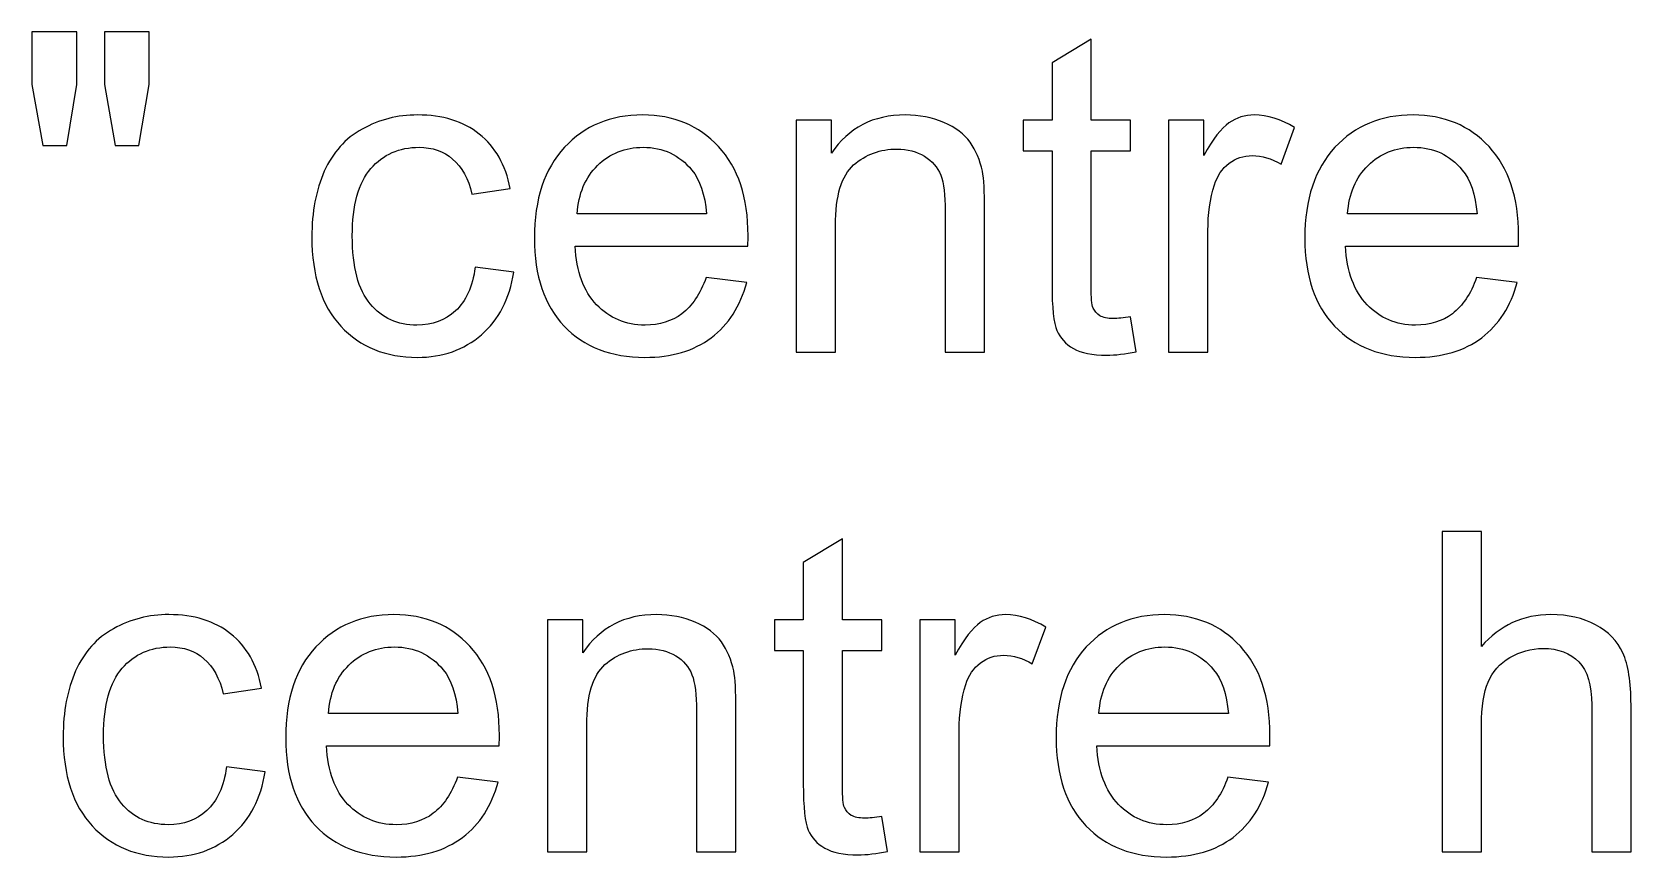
# Model space of a CAD drawing. Header units: millimetres. Extents: x -819 to 558, y -342 to 336.
# Drawn here: x -708.82 to -663.4, y 64.34 to 87.77 of the extents above; entities that cross this region are included whole.
import ezdxf

# ---------------------------------------------------------------- set-up
doc = ezdxf.new("R2010")
doc.units = ezdxf.units.MM
doc.header["$MEASUREMENT"] = 0
doc.layers.add('#Layer 1', color=7, linetype='Continuous')

msp = doc.modelspace()

# ---------------------------------------------------------------- linework, layer by layer
at = {"layer": '#Layer 1', "color": 250}
for points, knots in [([(-708.5072, 84.5496), (-708.5072, 84.5496), (-708.8183, 86.2811), (-708.8183, 86.2811), (-708.8183, 86.2811), (-708.8183, 86.2811), (-708.8183, 87.7691), (-708.8183, 87.7691), (-708.8183, 87.7691), (-708.8183, 87.7691), (-707.5462, 87.7691), (-707.5462, 87.7691), (-707.5462, 87.7691), (-707.5462, 87.7691), (-707.5462, 86.2811), (-707.5462, 86.2811), (-707.5462, 86.2811), (-707.5462, 86.2811), (-707.8256, 84.5496), (-707.8256, 84.5496), (-707.8256, 84.5496), (-707.8256, 84.5496), (-708.5072, 84.5496), (-708.5072, 84.5496)], [0, 0, 0, 0, 0.1666667, 0.1666667, 0.1666667, 0.1666667, 0.3333333, 0.3333333, 0.3333333, 0.3333333, 0.5, 0.5, 0.5, 0.5, 0.6666667, 0.6666667, 0.6666667, 0.6666667, 0.8333333, 0.8333333, 0.8333333, 0.8333333, 1, 1, 1, 1]), ([(-706.454, 84.5496), (-706.454, 84.5496), (-706.7588, 86.2811), (-706.7588, 86.2811), (-706.7588, 86.2811), (-706.7588, 86.2811), (-706.7588, 87.7691), (-706.7588, 87.7691), (-706.7588, 87.7691), (-706.7588, 87.7691), (-705.4867, 87.7691), (-705.4867, 87.7691), (-705.4867, 87.7691), (-705.4867, 87.7691), (-705.4867, 86.2811), (-705.4867, 86.2811), (-705.4867, 86.2811), (-705.4867, 86.2811), (-705.7851, 84.5496), (-705.7851, 84.5496), (-705.7851, 84.5496), (-705.7851, 84.5496), (-706.454, 84.5496), (-706.454, 84.5496)], [0, 0, 0, 0, 0.1666667, 0.1666667, 0.1666667, 0.1666667, 0.3333333, 0.3333333, 0.3333333, 0.3333333, 0.5, 0.5, 0.5, 0.5, 0.6666667, 0.6666667, 0.6666667, 0.6666667, 0.8333333, 0.8333333, 0.8333333, 0.8333333, 1, 1, 1, 1]), ([(-677.6123, 79.6771), (-677.6123, 79.6771), (-677.4514, 78.6907), (-677.4514, 78.6907), (-677.4514, 78.6907), (-677.7647, 78.6251), (-678.0462, 78.5912), (-678.2939, 78.5912), (-678.2939, 78.5912), (-678.7003, 78.5912), (-679.0135, 78.6547), (-679.2379, 78.7838), (-679.2379, 78.7838), (-679.4602, 78.9108), (-679.6168, 79.0802), (-679.7078, 79.2897), (-679.7078, 79.2897), (-679.7988, 79.4972), (-679.8454, 79.9374), (-679.8454, 80.6063), (-679.8454, 80.6063), (-679.8454, 80.6063), (-679.8454, 84.3951), (-679.8454, 84.3951), (-679.8454, 84.3951), (-679.8454, 84.3951), (-680.6645, 84.3951), (-680.6645, 84.3951), (-680.6645, 84.3951), (-680.6645, 84.3951), (-680.6645, 85.263), (-680.6645, 85.263), (-680.6645, 85.263), (-680.6645, 85.263), (-679.8454, 85.263), (-679.8454, 85.263), (-679.8454, 85.263), (-679.8454, 85.263), (-679.8454, 86.8949), (-679.8454, 86.8949), (-679.8454, 86.8949), (-679.8454, 86.8949), (-678.7341, 87.5638), (-678.7341, 87.5638), (-678.7341, 87.5638), (-678.7341, 87.5638), (-678.7341, 85.263), (-678.7341, 85.263), (-678.7341, 85.263), (-678.7341, 85.263), (-677.6123, 85.263), (-677.6123, 85.263), (-677.6123, 85.263), (-677.6123, 85.263), (-677.6123, 84.3951), (-677.6123, 84.3951), (-677.6123, 84.3951), (-677.6123, 84.3951), (-678.7341, 84.3951), (-678.7341, 84.3951), (-678.7341, 84.3951), (-678.7341, 84.3951), (-678.7341, 80.5449), (-678.7341, 80.5449), (-678.7341, 80.5449), (-678.7341, 80.2253), (-678.7151, 80.0221), (-678.677, 79.9311), (-678.677, 79.9311), (-678.6368, 79.8401), (-678.5733, 79.7681), (-678.4844, 79.7131), (-678.4844, 79.7131), (-678.3955, 79.6601), (-678.2685, 79.6326), (-678.1034, 79.6326), (-678.1034, 79.6326), (-677.9785, 79.6326), (-677.8155, 79.6474), (-677.6123, 79.6771)], [0, 0, 0, 0, 0.05, 0.05, 0.05, 0.05, 0.1, 0.1, 0.1, 0.1, 0.15, 0.15, 0.15, 0.15, 0.2, 0.2, 0.2, 0.2, 0.25, 0.25, 0.25, 0.25, 0.3, 0.3, 0.3, 0.3, 0.35, 0.35, 0.35, 0.35, 0.4, 0.4, 0.4, 0.4, 0.45, 0.45, 0.45, 0.45, 0.5, 0.5, 0.5, 0.5, 0.55, 0.55, 0.55, 0.55, 0.6, 0.6, 0.6, 0.6, 0.65, 0.65, 0.65, 0.65, 0.7, 0.7, 0.7, 0.7, 0.75, 0.75, 0.75, 0.75, 0.8, 0.8, 0.8, 0.8, 0.85, 0.85, 0.85, 0.85, 0.9, 0.9, 0.9, 0.9, 0.95, 0.95, 0.95, 0.95, 1, 1, 1, 1]), ([(-696.2284, 81.091), (-696.2284, 81.091), (-695.1319, 80.9471), (-695.1319, 80.9471), (-695.1319, 80.9471), (-695.2505, 80.1914), (-695.5574, 79.5988), (-696.0527, 79.1712), (-696.0527, 79.1712), (-696.5459, 78.7436), (-697.1533, 78.5298), (-697.873, 78.5298), (-697.873, 78.5298), (-698.7726, 78.5298), (-699.4986, 78.8241), (-700.0447, 79.4125), (-700.0447, 79.4125), (-700.5929, 80.0009), (-700.8681, 80.8455), (-700.8681, 81.9461), (-700.8681, 81.9461), (-700.8681, 82.6573), (-700.7496, 83.2796), (-700.5146, 83.813), (-700.5146, 83.813), (-700.2775, 84.3464), (-699.9198, 84.7465), (-699.4372, 85.0132), (-699.4372, 85.0132), (-698.9567, 85.2799), (-698.4318, 85.4132), (-697.8667, 85.4132), (-697.8667, 85.4132), (-697.1512, 85.4132), (-696.5649, 85.2312), (-696.1119, 84.8693), (-696.1119, 84.8693), (-695.6569, 84.5073), (-695.3648, 83.9951), (-695.2356, 83.3283), (-695.2356, 83.3283), (-695.2356, 83.3283), (-696.3215, 83.1611), (-696.3215, 83.1611), (-696.3215, 83.1611), (-696.4252, 83.6035), (-696.6072, 83.9358), (-696.8697, 84.1602), (-696.8697, 84.1602), (-697.1322, 84.3824), (-697.4497, 84.4946), (-697.8222, 84.4946), (-697.8222, 84.4946), (-698.3852, 84.4946), (-698.8424, 84.2935), (-699.1938, 83.8892), (-699.1938, 83.8892), (-699.5452, 83.4871), (-699.7209, 82.85), (-699.7209, 81.9779), (-699.7209, 81.9779), (-699.7209, 81.0931), (-699.5515, 80.4497), (-699.2107, 80.0475), (-699.2107, 80.0475), (-698.8721, 79.6474), (-698.4297, 79.4464), (-697.8836, 79.4464), (-697.8836, 79.4464), (-697.4454, 79.4464), (-697.0814, 79.5818), (-696.7872, 79.8506), (-696.7872, 79.8506), (-696.4929, 80.1195), (-696.3067, 80.5322), (-696.2284, 81.091)], [0, 0, 0, 0, 0.0526316, 0.0526316, 0.0526316, 0.0526316, 0.1052632, 0.1052632, 0.1052632, 0.1052632, 0.1578947, 0.1578947, 0.1578947, 0.1578947, 0.2105263, 0.2105263, 0.2105263, 0.2105263, 0.2631579, 0.2631579, 0.2631579, 0.2631579, 0.3157895, 0.3157895, 0.3157895, 0.3157895, 0.3684211, 0.3684211, 0.3684211, 0.3684211, 0.4210526, 0.4210526, 0.4210526, 0.4210526, 0.4736842, 0.4736842, 0.4736842, 0.4736842, 0.5263158, 0.5263158, 0.5263158, 0.5263158, 0.5789474, 0.5789474, 0.5789474, 0.5789474, 0.6315789, 0.6315789, 0.6315789, 0.6315789, 0.6842105, 0.6842105, 0.6842105, 0.6842105, 0.7368421, 0.7368421, 0.7368421, 0.7368421, 0.7894737, 0.7894737, 0.7894737, 0.7894737, 0.8421053, 0.8421053, 0.8421053, 0.8421053, 0.8947368, 0.8947368, 0.8947368, 0.8947368, 0.9473684, 0.9473684, 0.9473684, 0.9473684, 1, 1, 1, 1]), ([(-689.6688, 80.7989), (-689.6688, 80.7989), (-688.5152, 80.6571), (-688.5152, 80.6571), (-688.5152, 80.6571), (-688.6973, 79.9819), (-689.0338, 79.4591), (-689.5249, 79.0865), (-689.5249, 79.0865), (-690.0181, 78.7161), (-690.6467, 78.5298), (-691.4108, 78.5298), (-691.4108, 78.5298), (-692.3739, 78.5298), (-693.138, 78.8262), (-693.7011, 79.4188), (-693.7011, 79.4188), (-694.2662, 80.0115), (-694.5477, 80.8434), (-694.5477, 81.9144), (-694.5477, 81.9144), (-694.5477, 83.0235), (-694.262, 83.8829), (-693.6926, 84.4946), (-693.6926, 84.4946), (-693.1211, 85.1063), (-692.3824, 85.4132), (-691.4722, 85.4132), (-691.4722, 85.4132), (-690.5917, 85.4132), (-689.872, 85.1127), (-689.3153, 84.5137), (-689.3153, 84.5137), (-688.7565, 83.9146), (-688.4771, 83.0701), (-688.4771, 81.9842), (-688.4771, 81.9842), (-688.4771, 81.9165), (-688.4792, 81.817), (-688.4835, 81.6858), (-688.4835, 81.6858), (-688.4835, 81.6858), (-693.3941, 81.6858), (-693.3941, 81.6858), (-693.3941, 81.6858), (-693.3539, 80.9619), (-693.1486, 80.4073), (-692.7803, 80.0242), (-692.7803, 80.0242), (-692.412, 79.639), (-691.9548, 79.4464), (-691.4045, 79.4464), (-691.4045, 79.4464), (-690.996, 79.4464), (-690.6467, 79.5543), (-690.3567, 79.7702), (-690.3567, 79.7702), (-690.0667, 79.984), (-689.8381, 80.3269), (-689.6688, 80.7989)], [0, 0, 0, 0, 0.0666667, 0.0666667, 0.0666667, 0.0666667, 0.1333333, 0.1333333, 0.1333333, 0.1333333, 0.2, 0.2, 0.2, 0.2, 0.2666667, 0.2666667, 0.2666667, 0.2666667, 0.3333333, 0.3333333, 0.3333333, 0.3333333, 0.4, 0.4, 0.4, 0.4, 0.4666667, 0.4666667, 0.4666667, 0.4666667, 0.5333333, 0.5333333, 0.5333333, 0.5333333, 0.6, 0.6, 0.6, 0.6, 0.6666667, 0.6666667, 0.6666667, 0.6666667, 0.7333333, 0.7333333, 0.7333333, 0.7333333, 0.8, 0.8, 0.8, 0.8, 0.8666667, 0.8666667, 0.8666667, 0.8666667, 0.9333333, 0.9333333, 0.9333333, 0.9333333, 1, 1, 1, 1]), ([(-687.1119, 78.678), (-687.1119, 78.678), (-687.1119, 85.263), (-687.1119, 85.263), (-687.1119, 85.263), (-687.1119, 85.263), (-686.1086, 85.263), (-686.1086, 85.263), (-686.1086, 85.263), (-686.1086, 85.263), (-686.1086, 84.3274), (-686.1086, 84.3274), (-686.1086, 84.3274), (-685.6239, 85.0513), (-684.9254, 85.4132), (-684.0131, 85.4132), (-684.0131, 85.4132), (-683.6152, 85.4132), (-683.2511, 85.3413), (-682.9188, 85.1995), (-682.9188, 85.1995), (-682.5843, 85.0555), (-682.3367, 84.8693), (-682.1716, 84.6364), (-682.1716, 84.6364), (-682.0044, 84.4057), (-681.8901, 84.1305), (-681.8223, 83.813), (-681.8223, 83.813), (-681.7821, 83.6056), (-681.761, 83.2437), (-681.761, 82.7272), (-681.761, 82.7272), (-681.761, 82.7272), (-681.761, 78.678), (-681.761, 78.678), (-681.761, 78.678), (-681.761, 78.678), (-682.8786, 78.678), (-682.8786, 78.678), (-682.8786, 78.678), (-682.8786, 78.678), (-682.8786, 82.6849), (-682.8786, 82.6849), (-682.8786, 82.6849), (-682.8786, 83.1378), (-682.9209, 83.4786), (-683.0077, 83.7051), (-683.0077, 83.7051), (-683.0945, 83.9295), (-683.249, 84.1094), (-683.4691, 84.2427), (-683.4691, 84.2427), (-683.6914, 84.3782), (-683.9496, 84.4459), (-684.248, 84.4459), (-684.248, 84.4459), (-684.7243, 84.4459), (-685.1328, 84.2935), (-685.4799, 83.993), (-685.4799, 83.993), (-685.825, 83.6903), (-685.9964, 83.1188), (-685.9964, 82.2742), (-685.9964, 82.2742), (-685.9964, 82.2742), (-685.9964, 78.678), (-685.9964, 78.678), (-685.9964, 78.678), (-685.9964, 78.678), (-687.1119, 78.678), (-687.1119, 78.678)], [0, 0, 0, 0, 0.0555556, 0.0555556, 0.0555556, 0.0555556, 0.1111111, 0.1111111, 0.1111111, 0.1111111, 0.1666667, 0.1666667, 0.1666667, 0.1666667, 0.2222222, 0.2222222, 0.2222222, 0.2222222, 0.2777778, 0.2777778, 0.2777778, 0.2777778, 0.3333333, 0.3333333, 0.3333333, 0.3333333, 0.3888889, 0.3888889, 0.3888889, 0.3888889, 0.4444444, 0.4444444, 0.4444444, 0.4444444, 0.5, 0.5, 0.5, 0.5, 0.5555556, 0.5555556, 0.5555556, 0.5555556, 0.6111111, 0.6111111, 0.6111111, 0.6111111, 0.6666667, 0.6666667, 0.6666667, 0.6666667, 0.7222222, 0.7222222, 0.7222222, 0.7222222, 0.7777778, 0.7777778, 0.7777778, 0.7777778, 0.8333333, 0.8333333, 0.8333333, 0.8333333, 0.8888889, 0.8888889, 0.8888889, 0.8888889, 0.9444444, 0.9444444, 0.9444444, 0.9444444, 1, 1, 1, 1]), ([(-676.5328, 78.678), (-676.5328, 78.678), (-676.5328, 85.263), (-676.5328, 85.263), (-676.5328, 85.263), (-676.5328, 85.263), (-675.5295, 85.263), (-675.5295, 85.263), (-675.5295, 85.263), (-675.5295, 85.263), (-675.5295, 84.266), (-675.5295, 84.266), (-675.5295, 84.266), (-675.2734, 84.7317), (-675.0363, 85.0407), (-674.8183, 85.1889), (-674.8183, 85.1889), (-674.6024, 85.337), (-674.3632, 85.4132), (-674.1029, 85.4132), (-674.1029, 85.4132), (-673.7261, 85.4132), (-673.3451, 85.2926), (-672.9556, 85.0534), (-672.9556, 85.0534), (-672.9556, 85.0534), (-673.3409, 84.0162), (-673.3409, 84.0162), (-673.3409, 84.0162), (-673.6118, 84.1792), (-673.8848, 84.2597), (-674.1579, 84.2597), (-674.1579, 84.2597), (-674.4034, 84.2597), (-674.6214, 84.1856), (-674.8162, 84.0395), (-674.8162, 84.0395), (-675.0109, 83.8914), (-675.1485, 83.6882), (-675.231, 83.4278), (-675.231, 83.4278), (-675.3559, 83.032), (-675.4173, 82.5981), (-675.4173, 82.1261), (-675.4173, 82.1261), (-675.4173, 82.1261), (-675.4173, 78.678), (-675.4173, 78.678), (-675.4173, 78.678), (-675.4173, 78.678), (-676.5328, 78.678), (-676.5328, 78.678)], [0, 0, 0, 0, 0.0769231, 0.0769231, 0.0769231, 0.0769231, 0.1538462, 0.1538462, 0.1538462, 0.1538462, 0.2307692, 0.2307692, 0.2307692, 0.2307692, 0.3076923, 0.3076923, 0.3076923, 0.3076923, 0.3846154, 0.3846154, 0.3846154, 0.3846154, 0.4615385, 0.4615385, 0.4615385, 0.4615385, 0.5384615, 0.5384615, 0.5384615, 0.5384615, 0.6153846, 0.6153846, 0.6153846, 0.6153846, 0.6923077, 0.6923077, 0.6923077, 0.6923077, 0.7692308, 0.7692308, 0.7692308, 0.7692308, 0.8461538, 0.8461538, 0.8461538, 0.8461538, 0.9230769, 0.9230769, 0.9230769, 0.9230769, 1, 1, 1, 1]), ([(-667.7846, 80.7989), (-667.7846, 80.7989), (-666.631, 80.6571), (-666.631, 80.6571), (-666.631, 80.6571), (-666.8131, 79.9819), (-667.1496, 79.4591), (-667.6407, 79.0865), (-667.6407, 79.0865), (-668.1339, 78.7161), (-668.7625, 78.5298), (-669.5266, 78.5298), (-669.5266, 78.5298), (-670.4897, 78.5298), (-671.2538, 78.8262), (-671.8169, 79.4188), (-671.8169, 79.4188), (-672.382, 80.0115), (-672.6635, 80.8434), (-672.6635, 81.9144), (-672.6635, 81.9144), (-672.6635, 83.0235), (-672.3778, 83.8829), (-671.8084, 84.4946), (-671.8084, 84.4946), (-671.2369, 85.1063), (-670.4982, 85.4132), (-669.588, 85.4132), (-669.588, 85.4132), (-668.7075, 85.4132), (-667.9878, 85.1127), (-667.4311, 84.5137), (-667.4311, 84.5137), (-666.8723, 83.9146), (-666.5929, 83.0701), (-666.5929, 81.9842), (-666.5929, 81.9842), (-666.5929, 81.9165), (-666.595, 81.817), (-666.5993, 81.6858), (-666.5993, 81.6858), (-666.5993, 81.6858), (-671.5099, 81.6858), (-671.5099, 81.6858), (-671.5099, 81.6858), (-671.4697, 80.9619), (-671.2644, 80.4073), (-670.8961, 80.0242), (-670.8961, 80.0242), (-670.5278, 79.639), (-670.0706, 79.4464), (-669.5203, 79.4464), (-669.5203, 79.4464), (-669.1118, 79.4464), (-668.7625, 79.5543), (-668.4725, 79.7702), (-668.4725, 79.7702), (-668.1825, 79.984), (-667.9539, 80.3269), (-667.7846, 80.7989)], [0, 0, 0, 0, 0.0666667, 0.0666667, 0.0666667, 0.0666667, 0.1333333, 0.1333333, 0.1333333, 0.1333333, 0.2, 0.2, 0.2, 0.2, 0.2666667, 0.2666667, 0.2666667, 0.2666667, 0.3333333, 0.3333333, 0.3333333, 0.3333333, 0.4, 0.4, 0.4, 0.4, 0.4666667, 0.4666667, 0.4666667, 0.4666667, 0.5333333, 0.5333333, 0.5333333, 0.5333333, 0.6, 0.6, 0.6, 0.6, 0.6666667, 0.6666667, 0.6666667, 0.6666667, 0.7333333, 0.7333333, 0.7333333, 0.7333333, 0.8, 0.8, 0.8, 0.8, 0.8666667, 0.8666667, 0.8666667, 0.8666667, 0.9333333, 0.9333333, 0.9333333, 0.9333333, 1, 1, 1, 1]), ([(-693.3328, 82.6044), (-693.3328, 82.6044), (-689.6561, 82.6044), (-689.6561, 82.6044), (-689.6561, 82.6044), (-689.7048, 83.1569), (-689.8466, 83.5739), (-690.0773, 83.849), (-690.0773, 83.849), (-690.4329, 84.2787), (-690.8944, 84.4946), (-691.4595, 84.4946), (-691.4595, 84.4946), (-691.9717, 84.4946), (-692.4035, 84.3232), (-692.7528, 83.9803), (-692.7528, 83.9803), (-693.102, 83.6374), (-693.2947, 83.178), (-693.3328, 82.6044)], [0, 0, 0, 0, 0.2, 0.2, 0.2, 0.2, 0.4, 0.4, 0.4, 0.4, 0.6, 0.6, 0.6, 0.6, 0.8, 0.8, 0.8, 0.8, 1, 1, 1, 1]), ([(-671.4486, 82.6044), (-671.4486, 82.6044), (-667.7719, 82.6044), (-667.7719, 82.6044), (-667.7719, 82.6044), (-667.8206, 83.1569), (-667.9624, 83.5739), (-668.1931, 83.849), (-668.1931, 83.849), (-668.5487, 84.2787), (-669.0102, 84.4946), (-669.5753, 84.4946), (-669.5753, 84.4946), (-670.0875, 84.4946), (-670.5193, 84.3232), (-670.8686, 83.9803), (-670.8686, 83.9803), (-671.2178, 83.6374), (-671.4105, 83.178), (-671.4486, 82.6044)], [0, 0, 0, 0, 0.2, 0.2, 0.2, 0.2, 0.4, 0.4, 0.4, 0.4, 0.6, 0.6, 0.6, 0.6, 0.8, 0.8, 0.8, 0.8, 1, 1, 1, 1]), ([(-668.7625, 64.49), (-668.7625, 64.49), (-668.7625, 73.5811), (-668.7625, 73.5811), (-668.7625, 73.5811), (-668.7625, 73.5811), (-667.647, 73.5811), (-667.647, 73.5811), (-667.647, 73.5811), (-667.647, 73.5811), (-667.647, 70.3193), (-667.647, 70.3193), (-667.647, 70.3193), (-667.1263, 70.9226), (-666.468, 71.2252), (-665.6743, 71.2252), (-665.6743, 71.2252), (-665.1874, 71.2252), (-664.7641, 71.1279), (-664.4043, 70.9353), (-664.4043, 70.9353), (-664.0444, 70.7448), (-663.7862, 70.4781), (-663.6317, 70.1394), (-663.6317, 70.1394), (-663.4772, 69.8007), (-663.3989, 69.3075), (-663.3989, 68.6641), (-663.3989, 68.6641), (-663.3989, 68.6641), (-663.3989, 64.49), (-663.3989, 64.49), (-663.3989, 64.49), (-663.3989, 64.49), (-664.5165, 64.49), (-664.5165, 64.49), (-664.5165, 64.49), (-664.5165, 64.49), (-664.5165, 68.6641), (-664.5165, 68.6641), (-664.5165, 68.6641), (-664.5165, 69.2208), (-664.6371, 69.6272), (-664.8784, 69.8812), (-664.8784, 69.8812), (-665.1197, 70.1352), (-665.4626, 70.2643), (-665.905, 70.2643), (-665.905, 70.2643), (-666.2352, 70.2643), (-666.5463, 70.1775), (-666.8384, 70.006), (-666.8384, 70.006), (-667.1305, 69.8346), (-667.338, 69.6018), (-667.4607, 69.3075), (-667.4607, 69.3075), (-667.5856, 69.0154), (-667.647, 68.609), (-667.647, 68.0926), (-667.647, 68.0926), (-667.647, 68.0926), (-667.647, 64.49), (-667.647, 64.49), (-667.647, 64.49), (-667.647, 64.49), (-668.7625, 64.49), (-668.7625, 64.49)], [0, 0, 0, 0, 0.0588235, 0.0588235, 0.0588235, 0.0588235, 0.1176471, 0.1176471, 0.1176471, 0.1176471, 0.1764706, 0.1764706, 0.1764706, 0.1764706, 0.2352941, 0.2352941, 0.2352941, 0.2352941, 0.2941176, 0.2941176, 0.2941176, 0.2941176, 0.3529412, 0.3529412, 0.3529412, 0.3529412, 0.4117647, 0.4117647, 0.4117647, 0.4117647, 0.4705882, 0.4705882, 0.4705882, 0.4705882, 0.5294118, 0.5294118, 0.5294118, 0.5294118, 0.5882353, 0.5882353, 0.5882353, 0.5882353, 0.6470588, 0.6470588, 0.6470588, 0.6470588, 0.7058824, 0.7058824, 0.7058824, 0.7058824, 0.7647059, 0.7647059, 0.7647059, 0.7647059, 0.8235294, 0.8235294, 0.8235294, 0.8235294, 0.8823529, 0.8823529, 0.8823529, 0.8823529, 0.9411765, 0.9411765, 0.9411765, 0.9411765, 1, 1, 1, 1]), ([(-684.6756, 65.4891), (-684.6756, 65.4891), (-684.5147, 64.5027), (-684.5147, 64.5027), (-684.5147, 64.5027), (-684.828, 64.4371), (-685.1095, 64.4032), (-685.3572, 64.4032), (-685.3572, 64.4032), (-685.7636, 64.4032), (-686.0768, 64.4667), (-686.3012, 64.5958), (-686.3012, 64.5958), (-686.5235, 64.7228), (-686.6801, 64.8922), (-686.7711, 65.1017), (-686.7711, 65.1017), (-686.8621, 65.3092), (-686.9087, 65.7494), (-686.9087, 66.4183), (-686.9087, 66.4183), (-686.9087, 66.4183), (-686.9087, 70.2071), (-686.9087, 70.2071), (-686.9087, 70.2071), (-686.9087, 70.2071), (-687.7278, 70.2071), (-687.7278, 70.2071), (-687.7278, 70.2071), (-687.7278, 70.2071), (-687.7278, 71.075), (-687.7278, 71.075), (-687.7278, 71.075), (-687.7278, 71.075), (-686.9087, 71.075), (-686.9087, 71.075), (-686.9087, 71.075), (-686.9087, 71.075), (-686.9087, 72.7069), (-686.9087, 72.7069), (-686.9087, 72.7069), (-686.9087, 72.7069), (-685.7974, 73.3758), (-685.7974, 73.3758), (-685.7974, 73.3758), (-685.7974, 73.3758), (-685.7974, 71.075), (-685.7974, 71.075), (-685.7974, 71.075), (-685.7974, 71.075), (-684.6756, 71.075), (-684.6756, 71.075), (-684.6756, 71.075), (-684.6756, 71.075), (-684.6756, 70.2071), (-684.6756, 70.2071), (-684.6756, 70.2071), (-684.6756, 70.2071), (-685.7974, 70.2071), (-685.7974, 70.2071), (-685.7974, 70.2071), (-685.7974, 70.2071), (-685.7974, 66.3569), (-685.7974, 66.3569), (-685.7974, 66.3569), (-685.7974, 66.0373), (-685.7784, 65.8341), (-685.7403, 65.7431), (-685.7403, 65.7431), (-685.7001, 65.6521), (-685.6366, 65.5801), (-685.5477, 65.5251), (-685.5477, 65.5251), (-685.4588, 65.4721), (-685.3318, 65.4446), (-685.1667, 65.4446), (-685.1667, 65.4446), (-685.0418, 65.4446), (-684.8788, 65.4594), (-684.6756, 65.4891)], [0, 0, 0, 0, 0.05, 0.05, 0.05, 0.05, 0.1, 0.1, 0.1, 0.1, 0.15, 0.15, 0.15, 0.15, 0.2, 0.2, 0.2, 0.2, 0.25, 0.25, 0.25, 0.25, 0.3, 0.3, 0.3, 0.3, 0.35, 0.35, 0.35, 0.35, 0.4, 0.4, 0.4, 0.4, 0.45, 0.45, 0.45, 0.45, 0.5, 0.5, 0.5, 0.5, 0.55, 0.55, 0.55, 0.55, 0.6, 0.6, 0.6, 0.6, 0.65, 0.65, 0.65, 0.65, 0.7, 0.7, 0.7, 0.7, 0.75, 0.75, 0.75, 0.75, 0.8, 0.8, 0.8, 0.8, 0.85, 0.85, 0.85, 0.85, 0.9, 0.9, 0.9, 0.9, 0.95, 0.95, 0.95, 0.95, 1, 1, 1, 1]), ([(-703.2917, 66.903), (-703.2917, 66.903), (-702.1952, 66.7591), (-702.1952, 66.7591), (-702.1952, 66.7591), (-702.3138, 66.0034), (-702.6207, 65.4108), (-703.116, 64.9832), (-703.116, 64.9832), (-703.6092, 64.5556), (-704.2166, 64.3418), (-704.9363, 64.3418), (-704.9363, 64.3418), (-705.8359, 64.3418), (-706.5619, 64.6361), (-707.108, 65.2245), (-707.108, 65.2245), (-707.6562, 65.8129), (-707.9314, 66.6575), (-707.9314, 67.7581), (-707.9314, 67.7581), (-707.9314, 68.4693), (-707.8129, 69.0916), (-707.5779, 69.625), (-707.5779, 69.625), (-707.3408, 70.1584), (-706.9831, 70.5585), (-706.5005, 70.8252), (-706.5005, 70.8252), (-706.02, 71.0919), (-705.4951, 71.2252), (-704.93, 71.2252), (-704.93, 71.2252), (-704.2145, 71.2252), (-703.6282, 71.0432), (-703.1752, 70.6813), (-703.1752, 70.6813), (-702.7202, 70.3193), (-702.4281, 69.8071), (-702.2989, 69.1403), (-702.2989, 69.1403), (-702.2989, 69.1403), (-703.3848, 68.9731), (-703.3848, 68.9731), (-703.3848, 68.9731), (-703.4885, 69.4155), (-703.6705, 69.7478), (-703.933, 69.9722), (-703.933, 69.9722), (-704.1955, 70.1944), (-704.513, 70.3066), (-704.8855, 70.3066), (-704.8855, 70.3066), (-705.4485, 70.3066), (-705.9057, 70.1055), (-706.2571, 69.7012), (-706.2571, 69.7012), (-706.6085, 69.2991), (-706.7842, 68.662), (-706.7842, 67.7899), (-706.7842, 67.7899), (-706.7842, 66.9051), (-706.6148, 66.2617), (-706.274, 65.8595), (-706.274, 65.8595), (-705.9354, 65.4594), (-705.493, 65.2584), (-704.9469, 65.2584), (-704.9469, 65.2584), (-704.5087, 65.2584), (-704.1447, 65.3938), (-703.8505, 65.6626), (-703.8505, 65.6626), (-703.5562, 65.9315), (-703.37, 66.3442), (-703.2917, 66.903)], [0, 0, 0, 0, 0.0526316, 0.0526316, 0.0526316, 0.0526316, 0.1052632, 0.1052632, 0.1052632, 0.1052632, 0.1578947, 0.1578947, 0.1578947, 0.1578947, 0.2105263, 0.2105263, 0.2105263, 0.2105263, 0.2631579, 0.2631579, 0.2631579, 0.2631579, 0.3157895, 0.3157895, 0.3157895, 0.3157895, 0.3684211, 0.3684211, 0.3684211, 0.3684211, 0.4210526, 0.4210526, 0.4210526, 0.4210526, 0.4736842, 0.4736842, 0.4736842, 0.4736842, 0.5263158, 0.5263158, 0.5263158, 0.5263158, 0.5789474, 0.5789474, 0.5789474, 0.5789474, 0.6315789, 0.6315789, 0.6315789, 0.6315789, 0.6842105, 0.6842105, 0.6842105, 0.6842105, 0.7368421, 0.7368421, 0.7368421, 0.7368421, 0.7894737, 0.7894737, 0.7894737, 0.7894737, 0.8421053, 0.8421053, 0.8421053, 0.8421053, 0.8947368, 0.8947368, 0.8947368, 0.8947368, 0.9473684, 0.9473684, 0.9473684, 0.9473684, 1, 1, 1, 1]), ([(-696.7321, 66.6109), (-696.7321, 66.6109), (-695.5785, 66.4691), (-695.5785, 66.4691), (-695.5785, 66.4691), (-695.7606, 65.7939), (-696.0971, 65.2711), (-696.5882, 64.8985), (-696.5882, 64.8985), (-697.0814, 64.5281), (-697.71, 64.3418), (-698.4741, 64.3418), (-698.4741, 64.3418), (-699.4372, 64.3418), (-700.2013, 64.6382), (-700.7644, 65.2308), (-700.7644, 65.2308), (-701.3295, 65.8235), (-701.611, 66.6554), (-701.611, 67.7264), (-701.611, 67.7264), (-701.611, 68.8355), (-701.3253, 69.6949), (-700.7559, 70.3066), (-700.7559, 70.3066), (-700.1844, 70.9183), (-699.4457, 71.2252), (-698.5355, 71.2252), (-698.5355, 71.2252), (-697.655, 71.2252), (-696.9353, 70.9247), (-696.3786, 70.3257), (-696.3786, 70.3257), (-695.8198, 69.7266), (-695.5404, 68.8821), (-695.5404, 67.7962), (-695.5404, 67.7962), (-695.5404, 67.7285), (-695.5425, 67.629), (-695.5468, 67.4978), (-695.5468, 67.4978), (-695.5468, 67.4978), (-700.4574, 67.4978), (-700.4574, 67.4978), (-700.4574, 67.4978), (-700.4172, 66.7739), (-700.2119, 66.2193), (-699.8436, 65.8362), (-699.8436, 65.8362), (-699.4753, 65.451), (-699.0181, 65.2584), (-698.4678, 65.2584), (-698.4678, 65.2584), (-698.0593, 65.2584), (-697.71, 65.3663), (-697.42, 65.5822), (-697.42, 65.5822), (-697.13, 65.796), (-696.9014, 66.1389), (-696.7321, 66.6109)], [0, 0, 0, 0, 0.0666667, 0.0666667, 0.0666667, 0.0666667, 0.1333333, 0.1333333, 0.1333333, 0.1333333, 0.2, 0.2, 0.2, 0.2, 0.2666667, 0.2666667, 0.2666667, 0.2666667, 0.3333333, 0.3333333, 0.3333333, 0.3333333, 0.4, 0.4, 0.4, 0.4, 0.4666667, 0.4666667, 0.4666667, 0.4666667, 0.5333333, 0.5333333, 0.5333333, 0.5333333, 0.6, 0.6, 0.6, 0.6, 0.6666667, 0.6666667, 0.6666667, 0.6666667, 0.7333333, 0.7333333, 0.7333333, 0.7333333, 0.8, 0.8, 0.8, 0.8, 0.8666667, 0.8666667, 0.8666667, 0.8666667, 0.9333333, 0.9333333, 0.9333333, 0.9333333, 1, 1, 1, 1]), ([(-694.1752, 64.49), (-694.1752, 64.49), (-694.1752, 71.075), (-694.1752, 71.075), (-694.1752, 71.075), (-694.1752, 71.075), (-693.1719, 71.075), (-693.1719, 71.075), (-693.1719, 71.075), (-693.1719, 71.075), (-693.1719, 70.1394), (-693.1719, 70.1394), (-693.1719, 70.1394), (-692.6872, 70.8633), (-691.9887, 71.2252), (-691.0764, 71.2252), (-691.0764, 71.2252), (-690.6785, 71.2252), (-690.3144, 71.1533), (-689.9821, 71.0115), (-689.9821, 71.0115), (-689.6476, 70.8675), (-689.4, 70.6813), (-689.2349, 70.4484), (-689.2349, 70.4484), (-689.0677, 70.2177), (-688.9534, 69.9425), (-688.8856, 69.625), (-688.8856, 69.625), (-688.8454, 69.4176), (-688.8243, 69.0557), (-688.8243, 68.5392), (-688.8243, 68.5392), (-688.8243, 68.5392), (-688.8243, 64.49), (-688.8243, 64.49), (-688.8243, 64.49), (-688.8243, 64.49), (-689.9419, 64.49), (-689.9419, 64.49), (-689.9419, 64.49), (-689.9419, 64.49), (-689.9419, 68.4969), (-689.9419, 68.4969), (-689.9419, 68.4969), (-689.9419, 68.9498), (-689.9842, 69.2906), (-690.071, 69.5171), (-690.071, 69.5171), (-690.1578, 69.7415), (-690.3123, 69.9214), (-690.5324, 70.0547), (-690.5324, 70.0547), (-690.7547, 70.1902), (-691.0129, 70.2579), (-691.3113, 70.2579), (-691.3113, 70.2579), (-691.7876, 70.2579), (-692.1961, 70.1055), (-692.5432, 69.805), (-692.5432, 69.805), (-692.8883, 69.5023), (-693.0597, 68.9308), (-693.0597, 68.0862), (-693.0597, 68.0862), (-693.0597, 68.0862), (-693.0597, 64.49), (-693.0597, 64.49), (-693.0597, 64.49), (-693.0597, 64.49), (-694.1752, 64.49), (-694.1752, 64.49)], [0, 0, 0, 0, 0.0555556, 0.0555556, 0.0555556, 0.0555556, 0.1111111, 0.1111111, 0.1111111, 0.1111111, 0.1666667, 0.1666667, 0.1666667, 0.1666667, 0.2222222, 0.2222222, 0.2222222, 0.2222222, 0.2777778, 0.2777778, 0.2777778, 0.2777778, 0.3333333, 0.3333333, 0.3333333, 0.3333333, 0.3888889, 0.3888889, 0.3888889, 0.3888889, 0.4444444, 0.4444444, 0.4444444, 0.4444444, 0.5, 0.5, 0.5, 0.5, 0.5555556, 0.5555556, 0.5555556, 0.5555556, 0.6111111, 0.6111111, 0.6111111, 0.6111111, 0.6666667, 0.6666667, 0.6666667, 0.6666667, 0.7222222, 0.7222222, 0.7222222, 0.7222222, 0.7777778, 0.7777778, 0.7777778, 0.7777778, 0.8333333, 0.8333333, 0.8333333, 0.8333333, 0.8888889, 0.8888889, 0.8888889, 0.8888889, 0.9444444, 0.9444444, 0.9444444, 0.9444444, 1, 1, 1, 1]), ([(-683.5961, 64.49), (-683.5961, 64.49), (-683.5961, 71.075), (-683.5961, 71.075), (-683.5961, 71.075), (-683.5961, 71.075), (-682.5928, 71.075), (-682.5928, 71.075), (-682.5928, 71.075), (-682.5928, 71.075), (-682.5928, 70.078), (-682.5928, 70.078), (-682.5928, 70.078), (-682.3367, 70.5437), (-682.0996, 70.8527), (-681.8816, 71.0009), (-681.8816, 71.0009), (-681.6657, 71.149), (-681.4265, 71.2252), (-681.1662, 71.2252), (-681.1662, 71.2252), (-680.7894, 71.2252), (-680.4084, 71.1046), (-680.0189, 70.8654), (-680.0189, 70.8654), (-680.0189, 70.8654), (-680.4042, 69.8282), (-680.4042, 69.8282), (-680.4042, 69.8282), (-680.6751, 69.9912), (-680.9481, 70.0717), (-681.2212, 70.0717), (-681.2212, 70.0717), (-681.4667, 70.0717), (-681.6847, 69.9976), (-681.8795, 69.8515), (-681.8795, 69.8515), (-682.0742, 69.7034), (-682.2118, 69.5002), (-682.2943, 69.2398), (-682.2943, 69.2398), (-682.4192, 68.844), (-682.4806, 68.4101), (-682.4806, 67.9381), (-682.4806, 67.9381), (-682.4806, 67.9381), (-682.4806, 64.49), (-682.4806, 64.49), (-682.4806, 64.49), (-682.4806, 64.49), (-683.5961, 64.49), (-683.5961, 64.49)], [0, 0, 0, 0, 0.0769231, 0.0769231, 0.0769231, 0.0769231, 0.1538462, 0.1538462, 0.1538462, 0.1538462, 0.2307692, 0.2307692, 0.2307692, 0.2307692, 0.3076923, 0.3076923, 0.3076923, 0.3076923, 0.3846154, 0.3846154, 0.3846154, 0.3846154, 0.4615385, 0.4615385, 0.4615385, 0.4615385, 0.5384615, 0.5384615, 0.5384615, 0.5384615, 0.6153846, 0.6153846, 0.6153846, 0.6153846, 0.6923077, 0.6923077, 0.6923077, 0.6923077, 0.7692308, 0.7692308, 0.7692308, 0.7692308, 0.8461538, 0.8461538, 0.8461538, 0.8461538, 0.9230769, 0.9230769, 0.9230769, 0.9230769, 1, 1, 1, 1]), ([(-674.8479, 66.6109), (-674.8479, 66.6109), (-673.6943, 66.4691), (-673.6943, 66.4691), (-673.6943, 66.4691), (-673.8764, 65.7939), (-674.2129, 65.2711), (-674.704, 64.8985), (-674.704, 64.8985), (-675.1972, 64.5281), (-675.8258, 64.3418), (-676.5899, 64.3418), (-676.5899, 64.3418), (-677.553, 64.3418), (-678.3171, 64.6382), (-678.8802, 65.2308), (-678.8802, 65.2308), (-679.4453, 65.8235), (-679.7268, 66.6554), (-679.7268, 67.7264), (-679.7268, 67.7264), (-679.7268, 68.8355), (-679.4411, 69.6949), (-678.8717, 70.3066), (-678.8717, 70.3066), (-678.3002, 70.9183), (-677.5615, 71.2252), (-676.6513, 71.2252), (-676.6513, 71.2252), (-675.7708, 71.2252), (-675.0511, 70.9247), (-674.4944, 70.3257), (-674.4944, 70.3257), (-673.9356, 69.7266), (-673.6562, 68.8821), (-673.6562, 67.7962), (-673.6562, 67.7962), (-673.6562, 67.7285), (-673.6583, 67.629), (-673.6626, 67.4978), (-673.6626, 67.4978), (-673.6626, 67.4978), (-678.5732, 67.4978), (-678.5732, 67.4978), (-678.5732, 67.4978), (-678.533, 66.7739), (-678.3277, 66.2193), (-677.9594, 65.8362), (-677.9594, 65.8362), (-677.5911, 65.451), (-677.1339, 65.2584), (-676.5836, 65.2584), (-676.5836, 65.2584), (-676.1751, 65.2584), (-675.8258, 65.3663), (-675.5358, 65.5822), (-675.5358, 65.5822), (-675.2458, 65.796), (-675.0172, 66.1389), (-674.8479, 66.6109)], [0, 0, 0, 0, 0.0666667, 0.0666667, 0.0666667, 0.0666667, 0.1333333, 0.1333333, 0.1333333, 0.1333333, 0.2, 0.2, 0.2, 0.2, 0.2666667, 0.2666667, 0.2666667, 0.2666667, 0.3333333, 0.3333333, 0.3333333, 0.3333333, 0.4, 0.4, 0.4, 0.4, 0.4666667, 0.4666667, 0.4666667, 0.4666667, 0.5333333, 0.5333333, 0.5333333, 0.5333333, 0.6, 0.6, 0.6, 0.6, 0.6666667, 0.6666667, 0.6666667, 0.6666667, 0.7333333, 0.7333333, 0.7333333, 0.7333333, 0.8, 0.8, 0.8, 0.8, 0.8666667, 0.8666667, 0.8666667, 0.8666667, 0.9333333, 0.9333333, 0.9333333, 0.9333333, 1, 1, 1, 1]), ([(-700.3961, 68.4164), (-700.3961, 68.4164), (-696.7194, 68.4164), (-696.7194, 68.4164), (-696.7194, 68.4164), (-696.7681, 68.9689), (-696.9099, 69.3859), (-697.1406, 69.661), (-697.1406, 69.661), (-697.4962, 70.0907), (-697.9577, 70.3066), (-698.5228, 70.3066), (-698.5228, 70.3066), (-699.035, 70.3066), (-699.4668, 70.1352), (-699.8161, 69.7923), (-699.8161, 69.7923), (-700.1653, 69.4494), (-700.358, 68.99), (-700.3961, 68.4164)], [0, 0, 0, 0, 0.2, 0.2, 0.2, 0.2, 0.4, 0.4, 0.4, 0.4, 0.6, 0.6, 0.6, 0.6, 0.8, 0.8, 0.8, 0.8, 1, 1, 1, 1]), ([(-678.5119, 68.4164), (-678.5119, 68.4164), (-674.8352, 68.4164), (-674.8352, 68.4164), (-674.8352, 68.4164), (-674.8839, 68.9689), (-675.0257, 69.3859), (-675.2564, 69.661), (-675.2564, 69.661), (-675.612, 70.0907), (-676.0735, 70.3066), (-676.6386, 70.3066), (-676.6386, 70.3066), (-677.1508, 70.3066), (-677.5826, 70.1352), (-677.9319, 69.7923), (-677.9319, 69.7923), (-678.2811, 69.4494), (-678.4738, 68.99), (-678.5119, 68.4164)], [0, 0, 0, 0, 0.2, 0.2, 0.2, 0.2, 0.4, 0.4, 0.4, 0.4, 0.6, 0.6, 0.6, 0.6, 0.8, 0.8, 0.8, 0.8, 1, 1, 1, 1])]:
    msp.add_open_spline(points, degree=3, knots=knots, dxfattribs=at)

doc.saveas('drawing.dxf')
